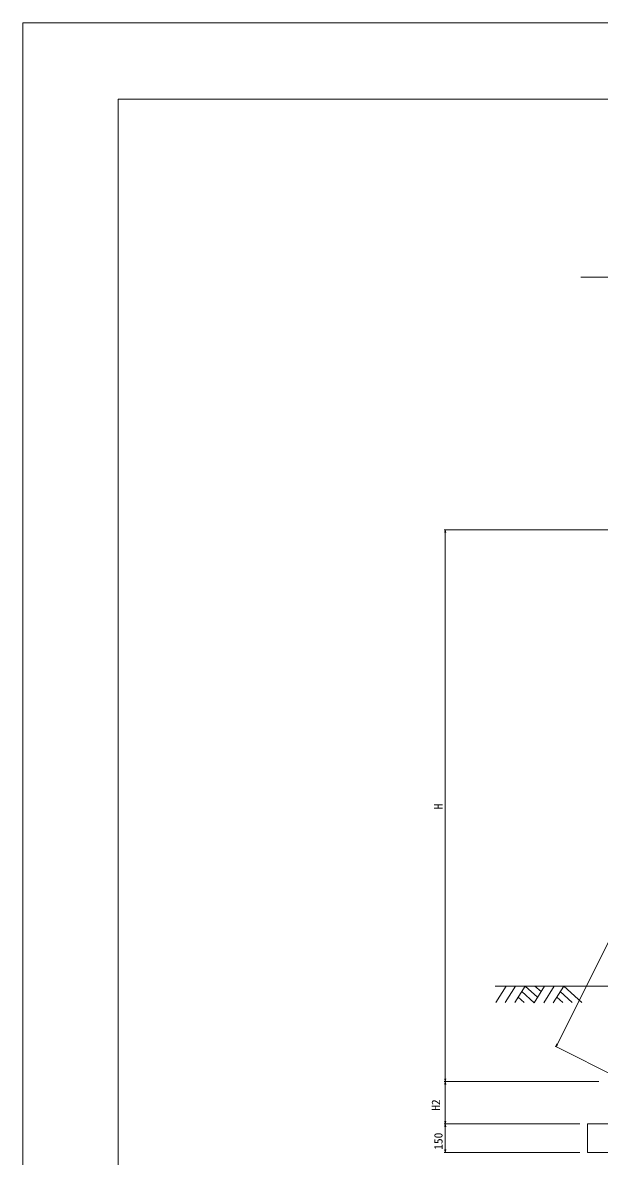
# Model space of a CAD drawing. Units: millimetres on the paper. Extents: x 2 to 843, y -1 to 593.
# Drawn here: x 2.2 to 153.1, y 296.5 to 593.3 of the extents above; entities that cross this region are included whole.
import ezdxf
from ezdxf.enums import TextEntityAlignment as Align

# ---------------------------------------------------------------- set-up
doc = ezdxf.new("R2010")
doc.units = ezdxf.units.MM
for name, color, linetype, lineweight in [('0_2', 7, 'Continuous', 18), ('D-STR-DIM（寸法）', 7, 'Continuous', 18), ('D-STR-STR1（構造物）', 6, 'Continuous', 18), ('D-STR（構造物外形線）', 1, 'Continuous', 18), ('D-TTL(外枠）', 2, 'Continuous', 18), ('D-TTL-LINE（枠内）', 2, 'Continuous', 18), ('DEFPOINTS_3', 8, 'Continuous', 18)]:
    doc.layers.add(name, color=color, linetype=linetype, lineweight=lineweight)
doc.styles.add('ＭＳ ゴシック', font='')
doc.styles.get('ＭＳ ゴシック').set_extended_font_data('MS Gothic')

msp = doc.modelspace()

# ---------------------------------------------------------------- linework, layer by layer
at = {"layer": '0_2'}
for p, q in [((112.683, 459.805), (112.808, 460.555)), ((112.808, 460.555), (112.933, 459.805)), ((141.772, 325.198), (141.996, 325.924)), ((142.219, 325.813), (141.772, 325.198)), ((112.808, 316.056), (112.683, 316.806)), ((112.683, 315.306), (112.808, 316.056)), ((112.933, 316.806), (112.808, 316.056)), ((112.808, 316.056), (112.933, 315.306)), ((112.808, 304.996), (112.683, 305.746)), ((112.683, 304.246), (112.808, 304.996)), ((112.933, 305.746), (112.808, 304.996)), ((112.808, 304.996), (112.933, 304.246)), ((112.808, 297.496), (112.683, 298.246)), ((112.933, 298.246), (112.808, 297.496))]:
    msp.add_line(p, q, dxfattribs=at)
at = {"layer": '0_2', "color": 9}
for p, q in [((112.808, 460.555), (112.808, 460.455)), ((141.772, 325.198), (141.816, 325.287)), ((112.808, 316.056), (112.808, 316.156)), ((112.808, 316.056), (112.808, 315.956)), ((112.808, 304.996), (112.808, 305.096)), ((112.808, 304.996), (112.808, 304.896)), ((112.808, 297.496), (112.808, 297.596))]:
    msp.add_line(p, q, dxfattribs=at)
at = {"layer": 'D-STR-DIM（寸法）'}
for p, q in [((213.378, 468.168), (141.816, 325.287)), ((204.735, 460.555), (112.558, 460.555)), ((112.808, 316.156), (112.808, 460.455)), ((158.236, 316.952), (141.548, 325.31)), ((153.024, 316.056), (112.558, 316.056)), ((153.024, 316.056), (112.558, 316.056)), ((112.808, 315.956), (112.808, 305.096)), ((148.024, 304.996), (112.558, 304.996)), ((148.024, 304.996), (112.558, 304.996)), ((112.808, 304.896), (112.808, 297.596)), ((148.024, 297.496), (112.558, 297.496))]:
    msp.add_line(p, q, dxfattribs=at)
at = {"layer": 'D-STR-STR1（構造物）'}
for p, q in [((125.852, 341.056), (172.545, 341.056)), ((128.715, 341.056), (126.004, 336.787)), ((131.236, 341.056), (128.524, 336.787)), ((133.756, 341.056), (131.045, 336.787)), ((132.84, 339.613), (136.048, 336.727)), ((133.756, 341.056), (136.965, 338.17)), ((138.798, 341.056), (136.048, 336.727)), ((136.277, 341.056), (137.881, 339.613)), ((141.319, 341.056), (138.569, 336.727)), ((143.839, 341.056), (141.089, 336.727)), ((142.923, 339.613), (146.064, 336.787)), ((143.839, 341.056), (148.584, 336.787)), ((131.923, 338.17), (133.46, 336.787)), ((142.006, 338.17), (143.543, 336.787))]:
    msp.add_line(p, q, dxfattribs=at)
at = {"layer": 'D-STR（構造物外形線）'}
for p, q in [((202.524, 304.996), (150.024, 304.996)), ((150.024, 297.496), (150.024, 304.996)), ((202.524, 297.496), (150.024, 297.496))]:
    msp.add_line(p, q, dxfattribs=at)
at = {"layer": 'D-TTL(外枠）'}
for p, q in [((27.203, 573.348), (822.203, 573.348)), ((27.203, 19.348), (27.203, 573.348))]:
    msp.add_line(p, q, dxfattribs=at)
at = {"layer": 'D-TTL-LINE（枠内）'}
msp.add_line((148.26, 526.695), (248.26, 526.695), dxfattribs=at)
at = {"layer": 'DEFPOINTS_3'}
for p, q in [((2.203, -0.652), (2.203, 593.348)), ((2.203, 593.348), (843.203, 593.348))]:
    msp.add_line(p, q, dxfattribs=at)

# ---------------------------------------------------------------- texts
at = {"layer": 'D-STR-DIM（寸法）', "style": 'ＭＳ ゴシック'}
for s, p in [('H', (112.758, 387.339)), ('H2', (112.11, 308.412)), ('150', (112.758, 298.208))]:
    msp.add_text(s, height=2.199, rotation=90, dxfattribs=at).set_placement(p, align=Align.BOTTOM_LEFT)

doc.saveas('drawing.dxf')
